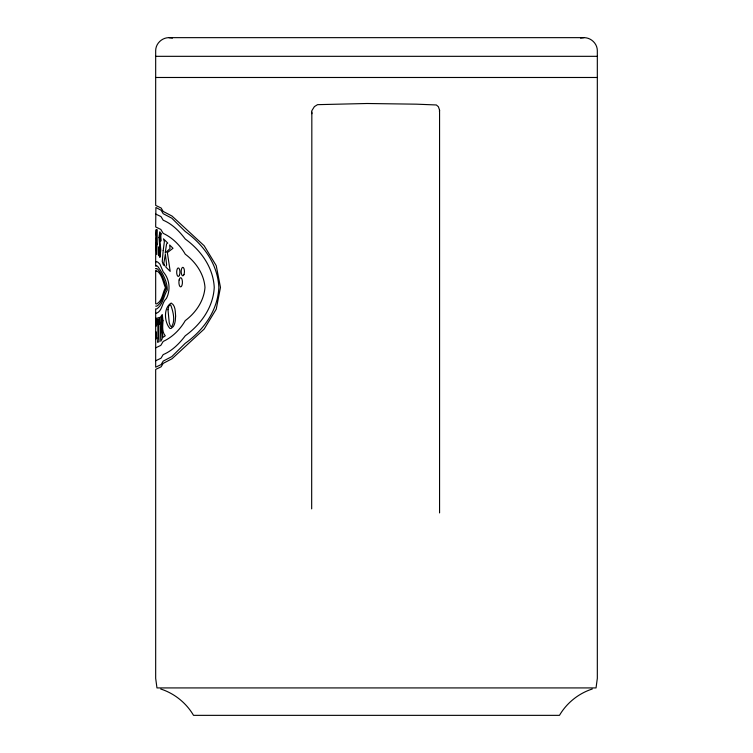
<?xml version="1.0" encoding="UTF-8"?>
<svg xmlns="http://www.w3.org/2000/svg" width="753" height="753" viewBox="0 0 753 753"><rect width="100%" height="100%" fill="white"/><g stroke="black" fill="none" stroke-linecap="round" stroke-linejoin="round"><path stroke-width="1.13" d="M156.2 331.828L156.182 338.954M156.097 229.787L155.673 234.183L156.69 244.8L156.266 229.787L157.236 229.787L156.85 254.542L155.673 243.266L156.219 237.722M311.676 508.877L311.836 110.7L314.396 106.606L317.531 104.658L367.04 103.5L416.569 104.178L436.354 104.968L438.406 106.757L439.564 110.126L439.564 512.925M439.376 111.293L439.564 110.126M156.229 326.171L156.144 318.142L156.219 319.46M155.673 214.021L160.991 216.582L163.194 220.205C172.249 223.989 179.449 231.369 185.257 239.021C201.042 250.476 213.212 267.447 214.247 287.401C213.212 307.356 201.042 324.336 185.257 335.791C179.449 343.443 172.249 350.823 163.194 354.607L160.991 358.23L155.673 360.781M592.282 689.004C578.605 693.4 566.717 702.954 559.47 715.35L193.53 715.35C186.283 702.954 174.395 693.4 160.718 689.004M156.2 261.602L155.673 261.677L157.546 261.94L159.834 264.002L163.194 271.842C169.623 279.005 170.78 289.943 166.404 298.47C161.735 302.508 162.695 310.528 156.652 313.201L155.673 313.069M155.673 243.266L155.673 265.875L156.182 265.8M156.182 268.595L155.673 268.67L157.49 268.915C162.234 274.196 165.076 281.942 166.262 288.804C162.77 294.385 162.808 302.659 156.624 306.217L155.673 306.085M155.673 270.958L157.471 271.202C162.422 275.25 162.977 282.309 165.453 287.74C162.347 293.002 162.61 300.786 156.624 303.92L155.673 303.788L155.673 270.958L156.172 270.882M169.02 37.65C161.989 37.594 155.645 43.599 155.673 50.705L155.673 205.4L161.123 208.016L163.194 211.433L172.032 216.064L204.157 245.742L216.233 265.64L220.478 287.401L216.233 309.172L204.157 329.07L172.032 358.748L163.194 363.379L161.123 366.796L155.673 369.412L155.673 678.34L156.963 687.922L596.037 687.922L597.327 678.34L597.327 50.705C597.355 43.599 591.011 37.594 583.98 37.65L169.02 37.65L172.475 38.092M580.525 38.092L583.98 37.65M155.673 56.324L597.327 56.324M155.673 77.484L597.327 77.484M155.673 265.875L157.509 266.12C162.422 272.831 167.458 281.471 167.241 290.093C163.467 296.155 162.959 304.909 156.633 309.012L155.673 308.881L155.673 367.2L161.095 364.593L163.194 361.12L171.806 356.611L185.257 343.302C203.602 330.096 217.786 310.594 218.841 287.401C217.786 264.218 203.602 244.716 185.257 231.51L171.806 218.201L163.194 213.692L161.095 210.219L155.899 207.499L155.673 226.964L160.803 229.42L163.194 233.374C172.465 237.647 180.193 245.384 185.257 254.185C195.846 262.129 203.997 273.96 204.985 287.401C203.997 300.852 195.846 312.683 185.257 320.627C180.193 329.428 172.465 337.165 163.194 341.438L160.803 345.392L155.673 347.839M311.676 112.206L311.874 113.712M157.923 338.012L157.528 342.295L159.062 341.758L158.525 319.112C160.681 321.851 158.874 329.983 159.485 317.38L156.869 318.293L156.897 324.844L157.829 319.357L157.923 338.012M158.987 237.581C159.58 241.901 160.982 272.737 158.883 246.777L158.629 255.7L158.949 254.665L159.862 257.234L160.803 249.958L159.485 235.821L160.022 233.279L160.803 241.148L160.935 233.157L160.69 234.512L159.824 231.783L158.987 237.581M162.977 320.731C162.789 325.814 161.697 331.593 165.255 335.8L162.949 337.4L161.754 328.252L162.243 338.671L160.775 341.26L160.163 317.597L162.262 314.481L162.977 320.731M162.29 322.444L161.537 327.348L161.65 316.373L162.29 322.444M167.994 309.747L169.237 322.755L170.263 325.851L171.552 326.793C175.609 320.797 173.086 311.337 170.686 304.937L168.888 305.652L167.994 309.747M175.609 316.062L175.317 320.279A11.417 4.367 90 0 1 173.284 326.567L171.063 328.459L169.99 328.496C164.229 322.453 163.335 307.591 171.195 303.054C175.609 305.398 175.233 311.704 175.609 316.062M163.194 250.485L162.253 261.507L163.194 264.435L164.578 265.8L163.834 263.155L165.368 254.307L166.62 264.858L165.716 266.929L170.197 271.362L167.354 252.584L173.002 248.283L169.641 244.96L170.037 248.594L165.189 253.017L166.582 243.906L167.759 243.087L163.476 238.842L164.37 241.685L163.194 250.485M179.459 275.193A4.254 1.628 -90 0 0 178.734 268.087A4.254 1.628 -90 0 0 176.739 273.292A4.254 1.628 -90 0 0 179.459 275.193M179.139 279.984A4.603 1.76 90 0 0 180.664 286.884A4.603 1.76 90 0 0 182.188 279.984A4.603 1.76 90 0 0 179.139 279.984M183.967 274.591A4.254 1.628 -90 0 0 183.243 267.475A4.254 1.628 -90 0 0 181.247 272.68A4.254 1.628 -90 0 0 183.967 274.591"/></g></svg>
